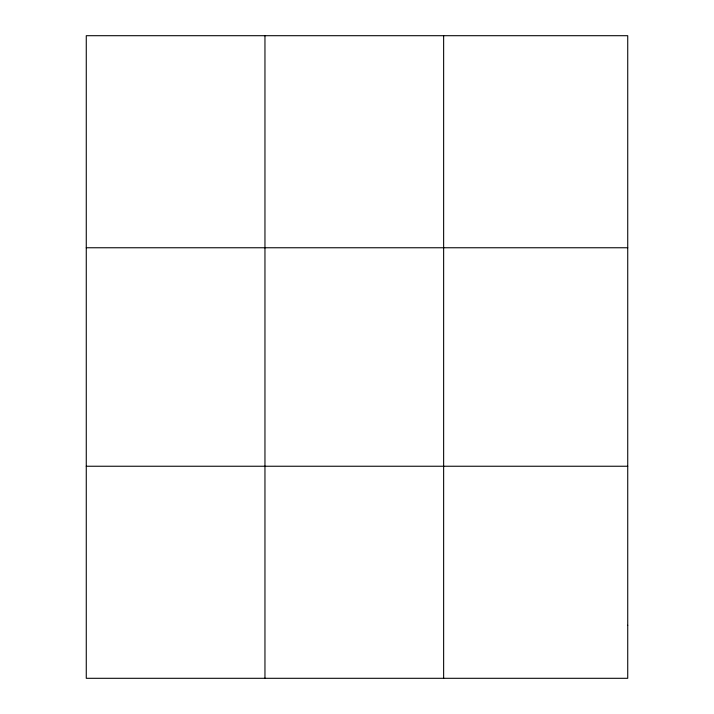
<?xml version="1.0" encoding="UTF-8"?>
<svg xmlns="http://www.w3.org/2000/svg" width="714" height="714" viewBox="0 0 714 714"><rect width="100%" height="100%" fill="white"/><g stroke="black" fill="none" stroke-linecap="round" stroke-linejoin="round"><path stroke-width="1.07" d="M264.956 35.7L264.956 678.3M443.635 35.7L443.635 678.3M86.269 247.758L627.731 247.758M86.269 466.242L627.731 466.242M627.731 625.285L627.731 678.3L86.269 678.3L86.269 35.7L627.731 35.7L627.731 625.285"/></g></svg>
